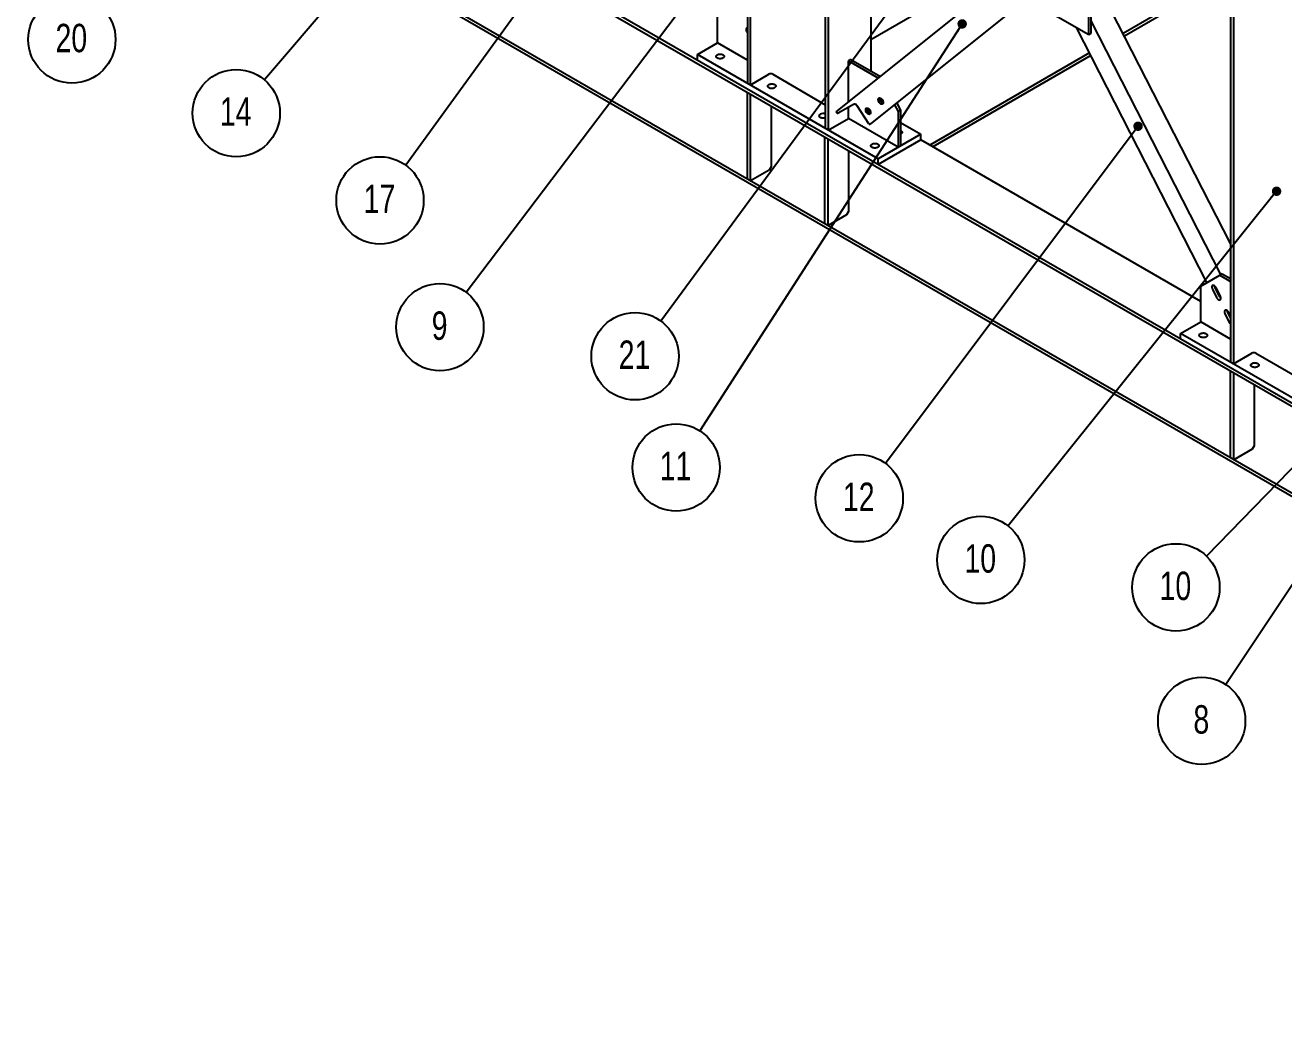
# Model space of a CAD drawing. Header units: millimetres. Extents: x 861 to 27901, y 673 to 17923.
# Drawn here: x 19891 to 22627, y 4043 to 6226 of the extents above; entities that cross this region are included whole.
import ezdxf

# ---------------------------------------------------------------- set-up
doc = ezdxf.new("R2010")
doc.units = ezdxf.units.MM
doc.header["$LTSCALE"] = 33.3
doc.layers.add('CAPA_1', color=7, linetype='Continuous')
doc.layers.add('STRUC', color=4, linetype='Continuous')
doc.styles.add('SLDTEXTSTYLE0', font='TXT', dxfattribs={"width": 0.75})
doc.dimstyles.new('SLDDIMSTYLE1', dxfattribs={"dimtxt": 0.18, "dimasz": 20.492308, "dimexe": 0, "dimexo": 0.0625, "dimgap": 0, "dimtad": 0, "dimtih": 1, "dimtoh": 1, "dimdec": 0, "dimrnd": 1e-09, "dimzin": 0, "dimdsep": 46, "dimtxsty": 'Standard', "dimblk1": 'DOT', "dimblk2": 'DOT', "dimsah": 1, "dimcen": 0.09, "dimadec": 0, "dimazin": 0, "dimtfac": 20.492308, "dimtdec": 0, "dimtofl": 0, "dimtmove": 0, "dimatfit": 3, "dimldrblk": 'DOT', "dimfxl": 1, "dimfrac": 2, "dimtolj": 1, "dimtzin": 0, "dimarcsym": 0})
doc.dimstyles.new('SLDDIMSTYLE2', dxfattribs={"dimtxt": 0.18, "dimasz": 66.6, "dimexe": 0, "dimexo": 0.0625, "dimgap": 0, "dimtad": 0, "dimtih": 1, "dimtoh": 1, "dimdec": 0, "dimrnd": 1e-09, "dimzin": 0, "dimdsep": 46, "dimtxsty": 'Standard', "dimsah": 1, "dimcen": 0.09, "dimadec": 0, "dimazin": 0, "dimtfac": 66.6, "dimtdec": 0, "dimtofl": 0, "dimtmove": 0, "dimatfit": 3, "dimfxl": 1, "dimfrac": 2, "dimtolj": 1, "dimtzin": 0, "dimarcsym": 0})

# ---------------------------------------------------------------- blocks, each defined once
blk = doc.blocks.new('SW_NOTE_0_103')
at = {"layer": 'CAPA_1', "color": 0}
blk.add_circle((-66.2, -68), 94.9, dxfattribs=at)
at = {"layer": 'CAPA_1', "color": 0, "insert": (-67.4, -33.9), "char_height": 61.67, "attachment_point": 2, "style": 'SLDTEXTSTYLE0'}
blk.add_mtext('10', dxfattribs=at)
blk = doc.blocks.new('SW_NOTE_0_104')
at = {"layer": 'CAPA_1', "color": 0}
blk.add_circle((-56.2, -76.4), 94.9, dxfattribs=at)
at = {"layer": 'CAPA_1', "color": 0, "insert": (-57.4, -42.3), "char_height": 61.67, "attachment_point": 2, "style": 'SLDTEXTSTYLE0'}
blk.add_mtext('21', dxfattribs=at)
blk = doc.blocks.new('SW_NOTE_0_106')
at = {"layer": 'CAPA_1', "color": 0}
blk.add_circle((-63.8, -70.2), 94.9, dxfattribs=at)
at = {"layer": 'CAPA_1', "color": 0, "insert": (-65, -36.1), "char_height": 61.67, "attachment_point": 2, "style": 'SLDTEXTSTYLE0'}
blk.add_mtext('20', dxfattribs=at)
blk = doc.blocks.new('SW_NOTE_0_114')
at = {"layer": 'CAPA_1', "color": 0}
blk.add_circle((-55.8, -76.7), 94.9, dxfattribs=at)
at = {"layer": 'CAPA_1', "color": 0, "insert": (-57, -42.6), "char_height": 61.67, "attachment_point": 2, "style": 'SLDTEXTSTYLE0'}
blk.add_mtext('17', dxfattribs=at)
blk = doc.blocks.new('_Dot')
at = {"color": 0, "linetype": 'ByBlock', "lineweight": -2}
blk.add_line((-0.5, 0), (-1, 0), dxfattribs=at)
at = {"color": 0, "linetype": 'ByBlock', "const_width": 0.5}
blk.add_lwpolyline([(-0.25, 0, 1), (0.25, 0, 1)], format="xyb", close=True, dxfattribs=at)
blk = doc.blocks.new('SW_NOTE_0_115')
at = {"layer": 'CAPA_1', "color": 0}
blk.add_circle((-57.3, -75.6), 94.9, dxfattribs=at)
at = {"layer": 'CAPA_1', "color": 0, "insert": (-57.9, -41.5), "char_height": 61.7, "attachment_point": 2, "style": 'SLDTEXTSTYLE0'}
blk.add_mtext('9', dxfattribs=at)
blk = doc.blocks.new('SW_NOTE_0_118')
at = {"layer": 'CAPA_1', "color": 0}
blk.add_circle((-51.4, -79.7), 94.9, dxfattribs=at)
at = {"layer": 'CAPA_1', "color": 0, "insert": (-52.7, -45.6), "char_height": 61.67, "attachment_point": 2, "style": 'SLDTEXTSTYLE0'}
blk.add_mtext('11', dxfattribs=at)
blk = doc.blocks.new('SW_NOTE_0_119')
at = {"layer": 'CAPA_1', "color": 0}
blk.add_circle((-56.9, -75.9), 94.9, dxfattribs=at)
at = {"layer": 'CAPA_1', "color": 0, "insert": (-58.1, -41.8), "char_height": 61.67, "attachment_point": 2, "style": 'SLDTEXTSTYLE0'}
blk.add_mtext('12', dxfattribs=at)
blk = doc.blocks.new('SW_NOTE_0_120')
at = {"layer": 'CAPA_1', "color": 0}
blk.add_circle((-52.5, -79), 94.9, dxfattribs=at)
at = {"layer": 'CAPA_1', "color": 0, "insert": (-53.2, -44.9), "char_height": 61.7, "attachment_point": 2, "style": 'SLDTEXTSTYLE0'}
blk.add_mtext('8', dxfattribs=at)
blk = doc.blocks.new('SW_NOTE_0_127')
at = {"layer": 'CAPA_1', "color": 0}
blk.add_circle((-61.5, -72.2), 94.9, dxfattribs=at)
at = {"layer": 'CAPA_1', "color": 0, "insert": (-62.8, -38.1), "char_height": 61.67, "attachment_point": 2, "style": 'SLDTEXTSTYLE0'}
blk.add_mtext('14', dxfattribs=at)
blk = doc.blocks.new('SW_NOTE_0_128')
at = {"layer": 'CAPA_1', "color": 0}
blk.add_circle((-59.4, -74), 94.9, dxfattribs=at)
at = {"layer": 'CAPA_1', "color": 0, "insert": (-60.6, -39.9), "char_height": 61.67, "attachment_point": 2, "style": 'SLDTEXTSTYLE0'}
blk.add_mtext('10', dxfattribs=at)

msp = doc.modelspace()

# ---------------------------------------------------------------- linework, layer by layer
at = {"layer": 'STRUC', "linetype": 'Continuous', "lineweight": 25}
for p, q in [((21461.23, 7265.37), (21461.23, 6100.04)), ((21467.5, 7261.75), (21467.5, 6096.43)), ((21630.69, 7167.54), (21630.69, 6002.22)), ((21636.95, 7163.92), (21636.95, 5998.6)), ((21729.8, 7035.71), (21729.8, 6126.82)), ((25497.8, 3757.45), (19891.45, 6993.92)), ((25497.8, 3750.21), (19891.45, 6986.69)), ((25416.51, 3608.7), (19972.75, 6751.31)), ((25416.51, 3601.46), (19972.75, 6744.08)), ((21654.44, 6038.16), (22454.77, 6678.51)), ((22511.37, 6659.13), (22511.37, 5493.81)), ((22517.64, 6655.51), (22517.64, 5490.19)), ((21729.9, 6012.23), (22511.37, 6637.49)), ((22203.23, 6205.99), (22203.3, 6391)), ((22208.57, 6209.07), (22208.64, 6395.28)), ((22035.07, 6371.14), (21729.8, 6194.91)), ((22511.37, 5752.07), (22208.62, 6343.85)), ((22511.37, 6343.22), (22277.9, 6208.44)), ((22511.37, 6335.98), (22280.76, 6202.85)), ((21396.62, 6187.86), (21396.62, 6265.55)), ((22069, 6283.55), (22203.23, 6205.99)), ((21460.65, 6210.48), (21461.23, 6209.69)), ((22460.23, 5667.09), (22176.69, 6221.32)), ((22490.55, 5684.6), (22208.58, 6235.76)), ((21352.87, 6162.6), (21396.62, 6187.86)), ((21461.23, 6150.56), (21396.62, 6187.86)), ((22203.23, 6205.99), (22208.57, 6209.07)), ((21352.87, 6150.27), (21352.87, 6162.6)), ((21745.31, 5936.05), (21352.87, 6162.6)), ((22204.85, 6166.27), (21857.85, 5965.95)), ((22207.71, 6160.68), (21864.11, 5962.33)), ((21686.05, 6152.07), (21680.71, 6148.99)), ((21680.71, 6059.18), (21680.71, 6148.99)), ((21680.71, 6148.99), (21745.91, 6111.35)), ((21686.05, 6152.07), (21750.39, 6114.93)), ((21467.5, 6096.43), (21507.8, 6119.69)), ((21516.34, 6119.69), (21630.69, 6053.68)), ((21461.23, 5892.03), (21461.23, 6080.48)), ((21468.35, 5887.92), (21468.35, 6076.37)), ((21512.92, 6050.64), (21512.92, 5918.58)), ((21691.88, 6053.98), (21658.95, 6034.97)), ((21680.71, 6023.86), (21680.71, 6047.53)), ((21724.97, 6012.28), (21699.74, 6051.28)), ((21780.94, 6053.07), (21789.07, 6038.99)), ((21785.81, 6056.96), (21794.41, 6042.08)), ((21636.95, 5998.6), (21680.71, 6023.86)), ((21655.8, 6036.05), (21654.44, 6038.16)), ((21789.07, 5961.3), (21680.71, 6023.86)), ((21794.41, 6042.08), (21789.07, 6038.99)), ((21789.07, 6038.99), (21789.07, 5961.3)), ((21794.41, 6042.08), (21794.41, 5964.39)), ((21729.9, 6012.23), (21728.12, 6011.2)), ((21794.41, 6014.9), (21838.16, 5989.65)), ((21629.42, 5794.93), (21629.42, 5983.38)), ((21636.54, 5790.82), (21636.54, 5979.27)), ((21838.16, 5989.65), (21745.31, 5936.05)), ((21838.16, 5977.31), (21745.31, 5923.71)), ((21838.16, 5977.31), (21838.16, 5989.65)), ((22446.76, 5625.97), (21838.16, 5977.31)), ((21681.11, 5953.54), (21681.11, 5821.49)), ((21508.65, 5911.18), (21468.35, 5887.92)), ((21512.92, 5918.58), (21508.65, 5911.18)), ((21745.31, 5923.71), (21745.31, 5936.05)), ((21676.84, 5814.09), (21636.54, 5790.82)), ((21681.11, 5821.49), (21676.84, 5814.09)), ((22446.76, 5659.31), (22487.85, 5683.04)), ((22493.19, 5686.12), (22487.85, 5683.04)), ((22487.85, 5683.04), (22511.37, 5669.46)), ((22493.19, 5686.12), (22511.37, 5675.62)), ((22446.76, 5581.62), (22446.76, 5659.31)), ((22471.97, 5652.47), (22481.11, 5634.58)), ((22477.31, 5655.55), (22486.45, 5637.67)), ((22489.3, 5637.78), (22480.15, 5655.67)), ((22403.01, 5556.37), (22446.76, 5581.62)), ((22511.37, 5544.33), (22446.76, 5581.62)), ((22499.41, 5598.82), (22508.56, 5580.94)), ((22504.75, 5601.9), (22511.37, 5588.96)), ((22511.37, 5594.64), (22507.6, 5602.02)), ((22403.01, 5544.03), (22403.01, 5556.37)), ((22795.45, 5329.81), (22403.01, 5556.37)), ((22517.64, 5490.19), (22557.94, 5513.46)), ((22566.48, 5513.46), (22680.83, 5447.45)), ((22511.41, 5285.78), (22511.41, 5474.22)), ((22518.53, 5281.67), (22518.53, 5470.11)), ((22563.1, 5444.38), (22563.1, 5312.33)), ((22563.1, 5312.33), (22558.83, 5304.93)), ((22558.83, 5304.93), (22518.53, 5281.67))]:
    msp.add_line(p, q, dxfattribs=at)
at = {"layer": 'STRUC', "linetype": 'Continuous', "lineweight": 25, "flags": 128}
for points in [[(21461.23, 6220.72), (21460.75, 6220.68), (21459.93, 6220.39), (21459.26, 6219.85), (21458.76, 6219.08), (21458.44, 6218.11), (21458.33, 6216.98), (21458.42, 6215.72), (21458.71, 6214.39), (21459.2, 6213.04), (21459.85, 6211.72), (21460.65, 6210.48)], [(21395.87, 6162.25), (21397.08, 6162.83), (21398.45, 6163.28), (21399.94, 6163.58), (21401.5, 6163.73), (21403.08, 6163.71), (21404.63, 6163.52), (21406.1, 6163.18), (21407.43, 6162.7), (21408.6, 6162.08), (21409.56, 6161.36), (21410.27, 6160.55), (21410.73, 6159.67), (21410.9, 6158.77), (21410.8, 6157.86), (21410.41, 6156.97), (21409.76, 6156.14), (21408.86, 6155.39), (21407.74, 6154.75), (21406.44, 6154.23), (21405.01, 6153.85), (21403.47, 6153.63), (21401.9, 6153.57), (21400.33, 6153.67), (21398.82, 6153.93), (21397.41, 6154.35), (21396.15, 6154.9), (21395.09, 6155.57), (21394.25, 6156.34), (21393.66, 6157.19), (21393.34, 6158.08), (21393.31, 6158.99), (21393.55, 6159.9), (21394.07, 6160.76), (21394.85, 6161.55), (21395.87, 6162.25)], [(21507.99, 6097.52), (21509.21, 6098.1), (21510.58, 6098.55), (21512.07, 6098.86), (21513.63, 6099), (21515.21, 6098.98), (21516.76, 6098.79), (21518.22, 6098.46), (21519.56, 6097.97), (21520.73, 6097.35), (21521.68, 6096.63), (21522.4, 6095.82), (21522.85, 6094.94), (21523.03, 6094.04), (21522.92, 6093.13), (21522.54, 6092.24), (21521.89, 6091.41), (21520.99, 6090.66), (21519.87, 6090.02), (21518.57, 6089.5), (21517.13, 6089.12), (21515.6, 6088.9), (21514.02, 6088.84), (21512.46, 6088.94), (21510.94, 6089.2), (21509.54, 6089.62), (21508.28, 6090.17), (21507.21, 6090.84), (21506.37, 6091.61), (21505.78, 6092.46), (21505.47, 6093.35), (21505.43, 6094.27), (21505.68, 6095.17), (21506.2, 6096.03), (21506.98, 6096.82), (21507.99, 6097.52)], [(21699.74, 6051.28), (21698.99, 6052.26), (21698.09, 6053.1), (21697.09, 6053.77), (21696.02, 6054.25), (21694.92, 6054.52), (21693.84, 6054.56), (21692.81, 6054.38), (21691.88, 6053.98)], [(21727.83, 6033.21), (21727.08, 6032.79), (21726.2, 6032.64), (21725.23, 6032.75), (21724.2, 6033.12), (21723.16, 6033.74), (21722.13, 6034.58), (21721.17, 6035.61), (21720.31, 6036.79), (21719.57, 6038.07), (21719, 6039.42), (21718.61, 6040.76), (21718.42, 6042.06), (21718.43, 6043.27), (21718.64, 6044.32), (21719.05, 6045.2), (21719.64, 6045.86), (21720.39, 6046.27), (21721.27, 6046.43), (21722.24, 6046.32), (21723.27, 6045.95), (21724.32, 6045.33), (21725.34, 6044.49), (21726.3, 6043.46), (21727.17, 6042.28), (21727.9, 6040.99), (21728.47, 6039.65), (21728.86, 6038.3), (21729.06, 6037), (21729.05, 6035.8), (21728.83, 6034.74), (21728.42, 6033.87), (21727.83, 6033.21)], [(21728.85, 6034.79), (21728.79, 6034.8), (21727.76, 6035.17), (21726.72, 6035.79), (21725.69, 6036.63), (21724.73, 6037.66), (21723.87, 6038.84), (21723.13, 6040.13), (21722.56, 6041.47), (21722.17, 6042.82), (21721.98, 6044.12), (21721.99, 6045.32), (21722.19, 6046.33)], [(21755.28, 6055.17), (21754.53, 6054.75), (21753.65, 6054.6), (21752.68, 6054.71), (21751.65, 6055.08), (21750.6, 6055.7), (21749.58, 6056.54), (21748.62, 6057.57), (21747.75, 6058.75), (21747.02, 6060.03), (21746.45, 6061.38), (21746.06, 6062.72), (21745.86, 6064.02), (21745.87, 6065.23), (21746.09, 6066.28), (21746.5, 6067.16), (21747.09, 6067.82), (21747.84, 6068.23), (21748.72, 6068.39), (21749.69, 6068.28), (21750.72, 6067.91), (21751.76, 6067.29), (21752.79, 6066.45), (21753.75, 6065.42), (21754.61, 6064.24), (21755.35, 6062.95), (21755.92, 6061.61), (21756.31, 6060.26), (21756.5, 6058.96), (21756.49, 6057.76), (21756.28, 6056.7), (21755.87, 6055.83), (21755.28, 6055.17)], [(21756.29, 6056.75), (21756.24, 6056.76), (21755.21, 6057.13), (21754.16, 6057.75), (21753.14, 6058.59), (21752.18, 6059.62), (21751.31, 6060.8), (21750.58, 6062.09), (21750.01, 6063.43), (21749.62, 6064.78), (21749.42, 6066.08), (21749.43, 6067.28), (21749.63, 6068.29)], [(21750.78, 6067.8), (21750.65, 6067.07), (21750.64, 6065.86), (21750.84, 6064.56), (21751.23, 6063.22), (21751.8, 6061.87), (21752.53, 6060.59), (21753.4, 6059.41), (21754.36, 6058.38), (21755.38, 6057.54), (21756.29, 6056.99)], [(21630.69, 6024.77), (21629.26, 6024.39), (21627.73, 6024.17), (21626.15, 6024.11), (21624.58, 6024.21), (21623.07, 6024.47), (21621.66, 6024.89), (21620.41, 6025.44), (21619.34, 6026.11), (21618.5, 6026.88), (21617.91, 6027.73), (21617.59, 6028.62), (21617.56, 6029.54), (21617.81, 6030.44), (21618.33, 6031.3), (21619.11, 6032.09), (21620.12, 6032.79)], [(21723.35, 6045.91), (21723.21, 6045.11), (21723.2, 6043.9), (21723.39, 6042.6), (21723.78, 6041.26), (21724.35, 6039.91), (21725.09, 6038.63), (21725.95, 6037.45), (21726.91, 6036.42), (21727.94, 6035.58), (21728.91, 6035)], [(21794.41, 5997.58), (21795.44, 5997.02), (21796.39, 5996.3), (21797.11, 5995.49), (21797.57, 5994.61), (21797.74, 5993.71), (21797.64, 5992.8), (21797.25, 5991.91), (21796.6, 5991.08), (21795.7, 5990.33), (21794.58, 5989.69), (21794.41, 5989.61)], [(21732.25, 5968.06), (21733.46, 5968.65), (21734.83, 5969.1), (21736.32, 5969.4), (21737.88, 5969.54), (21739.46, 5969.52), (21741.01, 5969.34), (21742.48, 5969), (21743.81, 5968.51), (21744.98, 5967.9), (21745.94, 5967.17), (21746.65, 5966.36), (21747.11, 5965.48), (21747.28, 5964.58), (21747.18, 5963.67), (21746.79, 5962.78), (21746.14, 5961.95), (21745.24, 5961.2), (21744.12, 5960.56), (21742.82, 5960.04), (21741.39, 5959.66), (21739.85, 5959.44), (21738.28, 5959.38), (21736.71, 5959.48), (21735.2, 5959.74), (21733.79, 5960.16), (21732.53, 5960.71), (21731.47, 5961.38), (21730.63, 5962.16), (21730.04, 5963), (21729.72, 5963.89), (21729.69, 5964.81), (21729.93, 5965.71), (21730.45, 5966.57), (21731.23, 5967.36), (21732.25, 5968.06)], [(22480.15, 5655.67), (22479.4, 5656.94), (22478.53, 5658.11), (22477.55, 5659.12), (22476.53, 5659.94), (22475.48, 5660.53), (22474.45, 5660.87), (22473.49, 5660.96), (22472.63, 5660.77), (22471.89, 5660.33), (22471.32, 5659.65), (22470.93, 5658.75), (22470.74, 5657.68), (22470.75, 5656.46), (22470.96, 5655.16), (22471.37, 5653.81), (22471.97, 5652.47)], [(22481.11, 5634.58), (22481.86, 5633.31), (22482.74, 5632.14), (22483.71, 5631.13), (22484.74, 5630.31), (22485.79, 5629.72), (22486.81, 5629.38), (22487.77, 5629.3), (22488.64, 5629.48), (22489.37, 5629.92), (22489.94, 5630.6), (22490.33, 5631.5), (22490.53, 5632.57), (22490.51, 5633.79), (22490.3, 5635.1), (22489.89, 5636.44), (22489.3, 5637.78)], [(22507.6, 5602.02), (22506.85, 5603.3), (22505.97, 5604.46), (22505, 5605.47), (22503.97, 5606.29), (22502.92, 5606.88), (22501.9, 5607.23), (22500.94, 5607.31), (22500.07, 5607.12), (22499.34, 5606.68), (22498.77, 5606), (22498.38, 5605.11), (22498.18, 5604.03), (22498.2, 5602.81), (22498.41, 5601.51), (22498.82, 5600.16), (22499.41, 5598.82)], [(22509.78, 5592.07), (22510.53, 5590.8), (22511.37, 5589.67)], [(22446.01, 5556.02), (22447.22, 5556.6), (22448.59, 5557.05), (22450.08, 5557.35), (22451.64, 5557.49), (22453.22, 5557.47), (22454.77, 5557.29), (22456.24, 5556.95), (22457.57, 5556.47), (22458.74, 5555.85), (22459.7, 5555.13), (22460.41, 5554.31), (22460.87, 5553.44), (22461.04, 5552.53), (22460.94, 5551.62), (22460.55, 5550.74), (22459.9, 5549.91), (22459, 5549.16), (22457.88, 5548.52), (22456.58, 5548), (22455.15, 5547.62), (22453.61, 5547.4), (22452.04, 5547.33), (22450.47, 5547.44), (22448.96, 5547.7), (22447.55, 5548.11), (22446.29, 5548.67), (22445.23, 5549.34), (22444.39, 5550.11), (22443.8, 5550.96), (22443.48, 5551.85), (22443.45, 5552.76), (22443.69, 5553.66), (22444.21, 5554.52), (22444.99, 5555.32), (22446.01, 5556.02)], [(22558.13, 5491.29), (22559.35, 5491.87), (22560.72, 5492.32), (22562.21, 5492.62), (22563.77, 5492.76), (22565.35, 5492.74), (22566.9, 5492.56), (22568.36, 5492.22), (22569.7, 5491.74), (22570.87, 5491.12), (22571.82, 5490.4), (22572.54, 5489.58), (22572.99, 5488.71), (22573.17, 5487.8), (22573.07, 5486.89), (22572.68, 5486.01), (22572.03, 5485.18), (22571.13, 5484.43), (22570.01, 5483.79), (22568.71, 5483.27), (22567.27, 5482.89), (22565.74, 5482.67), (22564.17, 5482.61), (22562.6, 5482.71), (22561.08, 5482.97), (22559.68, 5483.38), (22558.42, 5483.94), (22557.35, 5484.61), (22556.51, 5485.38), (22555.92, 5486.23), (22555.61, 5487.12), (22555.57, 5488.03), (22555.82, 5488.93), (22556.34, 5489.79), (22557.12, 5490.59), (22558.13, 5491.29)]]:
    msp.add_lwpolyline(points, dxfattribs=at)
at = {"layer": 'STRUC', "linetype": 'Continuous', "lineweight": 25}
for centre, radius, start, end in [((21512.07, 6111.45), 9.29, 62.60967, 117.39033), ((21626.41, 6020.45), 13.85, 71.98701, 116.99908), ((21657.96, 6037.22), 2.46, 208.49121, 293.57883), ((21727.13, 6013.45), 2.46, 208.49121, 293.57883), ((22486.49, 5660.5), 10.43, 181.49006, 208.35065), ((22489.09, 5649.97), 7.98, 159.33756, 212.15964), ((22491.15, 5649.62), 9.64, 203.83615, 250.18191), ((22496.29, 5642.36), 10.9, 205.52129, 238.19965), ((22513.93, 5606.86), 10.43, 181.49006, 208.35065), ((22516.54, 5596.32), 7.98, 159.33756, 212.15964), ((22519.31, 5586.31), 12.01, 206.57172, 228.66775), ((22562.21, 5505.21), 9.29, 62.60967, 117.39033)]:
    msp.add_arc(centre, radius, start, end, dxfattribs=at)

# ---------------------------------------------------------------- block references
at = {"layer": 'CAPA_1'}
for name, p in [('SW_NOTE_0_106', (20056.81, 6265.49)), ('SW_NOTE_0_127', (20411.73, 6107.49)), ('SW_NOTE_0_114', (20718.52, 5922.27)), ('SW_NOTE_0_115', (20850.24, 5645.83)), ('SW_NOTE_0_104', (21273.33, 5583.37)), ('SW_NOTE_0_118', (21357.83, 5344.84)), ('SW_NOTE_0_119', (21761.41, 5274.06)), ('SW_NOTE_0_128', (22028.05, 5138.19)), ('SW_NOTE_0_103', (22459.02, 5072.65)), ('SW_NOTE_0_120', (22501.21, 4793.44))]:
    msp.add_blockref(name, p, dxfattribs=at)

# ---------------------------------------------------------------- leaders
for points, dimstyle in [([(22185.72, 7940.8), (20718.52, 5922.27)], 'SLDDIMSTYLE1'), ([(21873, 7822.26), (20411.73, 6107.49)], 'SLDDIMSTYLE2'), ([(22535.69, 7299.64), (21273.33, 5583.37)], 'SLDDIMSTYLE2'), ([(21527.69, 6540.26), (20850.24, 5645.83)], 'SLDDIMSTYLE1'), ([(21928.16, 6229.23), (21357.83, 5344.84)], 'SLDDIMSTYLE1'), ([(22310.45, 6006.81), (21761.41, 5274.06)], 'SLDDIMSTYLE1'), ([(22611.5, 5865.51), (22028.05, 5138.19)], 'SLDDIMSTYLE1'), ([(23012.47, 5561.96), (22501.21, 4793.44)], 'SLDDIMSTYLE1'), ([(22740.31, 5361.65), (22459.02, 5072.65)], 'SLDDIMSTYLE2')]:
    msp.add_leader(points, dimstyle=dimstyle, dxfattribs=at)

doc.saveas('drawing.dxf')
